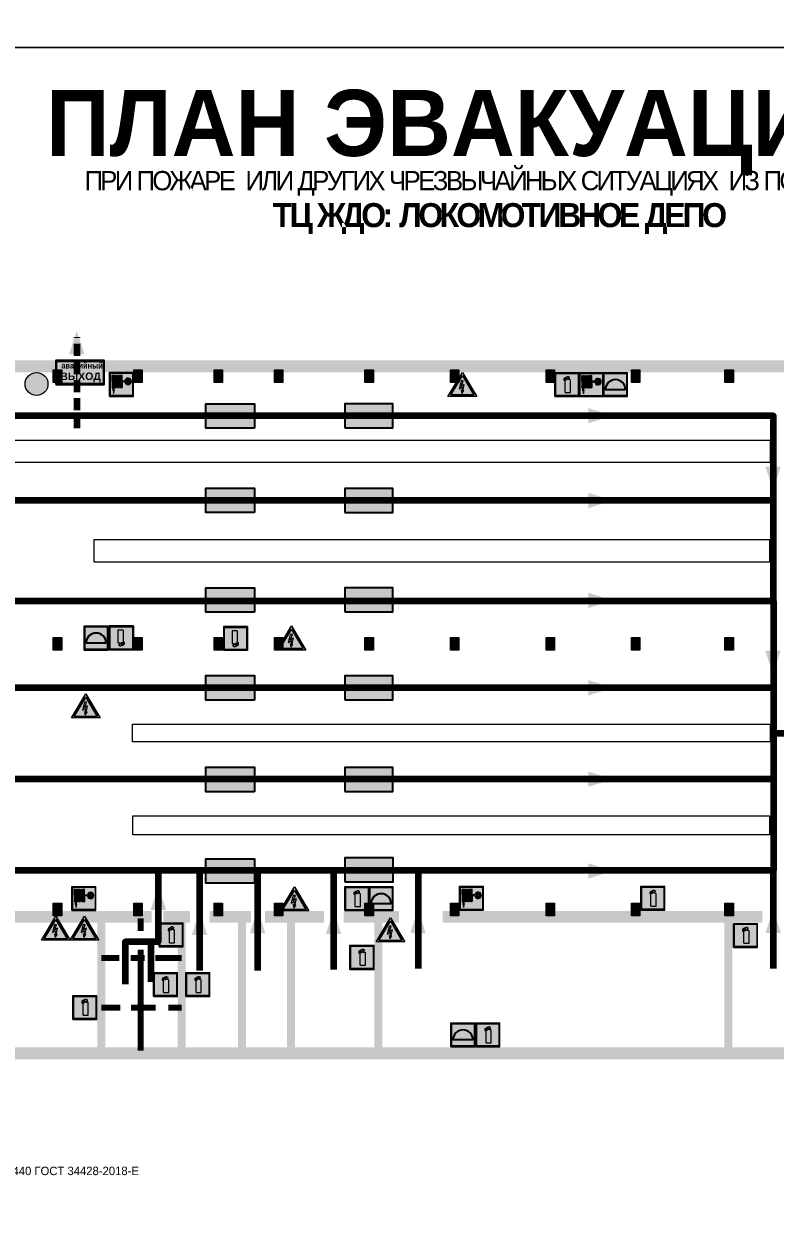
# Model space of a CAD drawing. Header units: millimetres. Extents: x 13114 to 67229, y 22859 to 38520.
# Drawn here: x 27761.3 to 28011, y 35956.9 to 36352.9 of the extents above; entities that cross this region are included whole.
import ezdxf

# ---------------------------------------------------------------- set-up
doc = ezdxf.new("R2010")
doc.units = ezdxf.units.MM
doc.linetypes.add('{ Wide Dash }', pattern=[12, 4, -2, 4, -2])
doc.layers.add('План_Штампы', color=7, linetype='Continuous')
doc.styles.add('обычный', font='arial.ttf')

# ---------------------------------------------------------------- blocks, each defined once
blk = doc.blocks.new('A$C7B8C2D5B')
at = {"lineweight": 0}
h = blk.add_hatch(color=5, dxfattribs=at)
h.dxf.hatch_style = 1
h.paths.add_polyline_path([(1.4, -3.02, 1), (-2.11, -3.02, 1)])
at = {"color": 5, "lineweight": 0}
blk.add_circle((-0.36, -3.02), 1.75, dxfattribs=at)
blk = doc.blocks.new('A$C3AD82952')
at = {"true_color": 0xf5f5ff}
h = blk.add_hatch(color=7, dxfattribs=at)
h.dxf.hatch_style = 1
h.paths.add_polyline_path([(8.21, 8.73, 0.414214), (7.89, 9.05), (7.22, 9.05), (7.22, 9.92), (7.59, 9.92, 1), (7.57, 10.36), (7.22, 10.36), (7.22, 10.6), (6.43, 10.6), (6.43, 10.36), (6.01, 10.36), (4.74, 9.59), (4.74, 8.69), (4.98, 8.73), (4.98, 9.26), (6.12, 9.91), (6.43, 9.91), (6.43, 9.05), (5.76, 9.05, 0.414214), (5.44, 8.73), (5.44, 2.2), (8.21, 2.2)], flags=0)
h.paths.add_polyline_path([(12.8, 12.8), (0, 12.8), (0, 0), (12.8, 0)])
h.paths.add_polyline_path([(0.51, 12.29), (12.29, 12.29), (12.29, 0.51), (0.51, 0.51)], flags=16)
h.paths.add_polyline_path([(4.74, 9.59), (6.01, 10.36), (6.43, 10.36), (6.43, 10.6), (7.22, 10.6), (7.22, 10.36), (7.59, 10.36, -0.94586), (7.59, 9.92), (7.22, 9.92), (7.22, 9.05), (7.89, 9.05, -0.414214), (8.21, 8.73), (8.21, 2.2), (5.44, 2.2), (5.44, 8.73, -0.414214), (5.76, 9.05), (6.43, 9.05), (6.43, 9.91), (6.12, 9.91), (4.98, 9.26), (4.98, 8.73), (4.74, 8.69)], flags=0)
h = blk.add_hatch(color=242)
h.dxf.hatch_style = 1
h.paths.add_polyline_path([(12.29, 12.29), (0.51, 12.29), (0.51, 0.51), (12.29, 0.51)])
h.paths.add_polyline_path([(4.74, 8.69), (4.74, 9.59), (6.01, 10.36), (6.43, 10.36), (6.43, 10.6), (7.22, 10.6), (7.22, 10.36), (7.59, 10.36, -0.94586), (7.59, 9.92), (7.22, 9.92), (7.22, 9.05), (7.89, 9.05, -0.414214), (8.21, 8.73), (8.21, 2.2), (5.44, 2.2), (5.44, 8.73, -0.414214), (5.76, 9.05), (6.43, 9.05), (6.43, 9.91), (6.12, 9.91), (4.98, 9.26), (4.98, 8.73)], flags=16)
h = blk.add_hatch(color=7, dxfattribs=at)
h.dxf.hatch_style = 1
h.paths.add_polyline_path([(8.21, 8.73, 0.414214), (7.89, 9.05), (7.22, 9.05), (7.22, 9.92), (7.59, 9.92, 1), (7.57, 10.36), (7.22, 10.36), (7.22, 10.6), (6.43, 10.6), (6.43, 10.36), (6.01, 10.36), (4.74, 9.59), (4.74, 8.69), (4.98, 8.73), (4.98, 9.26), (6.12, 9.91), (6.43, 9.91), (6.43, 9.05), (5.76, 9.05, 0.414214), (5.44, 8.73), (5.44, 2.2), (8.21, 2.2)])
at = {"color": 242, "lineweight": 5}
for p, q in [((0, 0), (0, 12.8)), ((0, 12.8), (12.8, 12.8)), ((12.8, 0), (12.8, 12.8)), ((6.01, 10.36), (4.74, 9.59)), ((4.74, 9.59), (4.74, 8.69)), ((4.74, 8.69), (4.98, 8.73)), ((4.98, 9.26), (6.12, 9.91)), ((4.98, 8.73), (4.98, 9.26)), ((5.44, 2.2), (5.44, 8.73)), ((5.76, 9.05), (6.43, 9.05)), ((6.01, 10.36), (6.43, 10.36)), ((6.12, 9.91), (6.43, 9.91)), ((7.22, 10.6), (6.43, 10.6)), ((6.43, 10.6), (6.43, 10.36)), ((6.43, 9.91), (6.43, 9.05)), ((7.22, 10.36), (7.22, 10.6)), ((7.59, 10.36), (7.22, 10.36)), ((7.22, 9.05), (7.22, 9.92)), ((7.59, 9.92), (7.22, 9.92)), ((7.89, 9.05), (7.22, 9.05)), ((8.21, 2.2), (8.21, 8.73)), ((0, 0), (12.8, 0)), ((5.44, 2.2), (8.21, 2.2))]:
    blk.add_line(p, q, dxfattribs=at)
blk.add_lwpolyline([(0.51, 12.29), (12.29, 12.29), (12.29, 0.51), (0.51, 0.51)], close=True, dxfattribs=at)
for centre, radius, start, end in [((5.76, 8.73), 0.32, 90, 180), ((7.58, 10.14), 0.223, 273.18746, 86.81254), ((7.89, 8.73), 0.32, 0, 90)]:
    blk.add_arc(centre, radius, start, end, dxfattribs=at)
blk = doc.blocks.new('A$C3E6D3DDE')
at = {"lineweight": 5}
h = blk.add_hatch(color=40, dxfattribs=at)
h.paths.add_polyline_path([(24.1, 1.45), (16.46, -11.35), (31.74, -11.35)])
h.paths.add_polyline_path([(24.09, -0.46), (30.03, -10.41), (18.14, -10.41)], flags=16)
h.paths.add_polyline_path([(24.54, -3.08), (23.41, -6.02), (25.13, -5.01), (24.33, -8.5), (24.82, -8.27), (23.79, -9.86), (23.4, -8.04), (23.8, -8.43), (24.04, -6.29), (22.39, -7.25), (23.44, -3.08)], flags=0)
h = blk.add_hatch(color=256, dxfattribs=at)
h.paths.add_polyline_path([(24.37, 0.03, 0.567511), (23.82, 0.03), (17.59, -10.4, 0.582454), (17.86, -10.88), (30.32, -10.88, 0.582149), (30.6, -10.4)])
h.paths.add_polyline_path([(24.09, -0.46), (18.14, -10.41), (30.03, -10.41)], flags=16)
h.paths.add_polyline_path([(24.54, -3.08), (23.41, -6.02), (25.13, -5.01), (24.33, -8.5), (24.82, -8.27), (23.79, -9.86), (23.4, -8.04), (23.8, -8.43), (24.04, -6.29), (22.39, -7.25), (23.44, -3.08)], flags=0)
h = blk.add_hatch(color=40, dxfattribs=at)
h.paths.add_polyline_path([(24.09, -0.46), (18.14, -10.41), (30.03, -10.41)])
h.paths.add_polyline_path([(24.82, -8.27), (23.79, -9.86), (23.4, -8.04), (23.8, -8.43), (24.04, -6.29), (22.39, -7.25), (23.44, -3.08), (24.54, -3.08), (23.41, -6.02), (25.13, -5.01), (24.33, -8.5)], flags=16)
at = {"color": 40, "lineweight": 5}
for p, q in [((16.46, -11.35), (24.1, 1.45)), ((24.1, 1.45), (31.74, -11.35))]:
    blk.add_line(p, q, dxfattribs=at)
at = {"lineweight": 5}
for p, q in [((17.59, -10.4), (23.82, 0.03)), ((24.37, 0.03), (30.6, -10.4)), ((18.14, -10.41), (24.09, -0.46)), ((23.44, -3.08), (22.39, -7.25)), ((22.39, -7.25), (24.04, -6.29)), ((23.41, -6.02), (24.54, -3.08)), ((25.13, -5.01), (23.41, -6.02)), ((24.54, -3.08), (23.44, -3.08)), ((24.04, -6.29), (23.8, -8.43)), ((24.09, -0.46), (30.03, -10.41)), ((24.33, -8.5), (25.13, -5.01)), ((17.86, -10.88), (30.32, -10.88)), ((18.14, -10.41), (30.03, -10.41)), ((23.8, -8.43), (23.4, -8.04)), ((23.4, -8.04), (23.79, -9.86)), ((23.79, -9.86), (24.82, -8.27)), ((24.82, -8.27), (24.33, -8.5))]:
    blk.add_line(p, q, dxfattribs=at)
at = {"color": 50, "lineweight": 5}
blk.add_line((31.74, -11.35), (16.46, -11.35), dxfattribs=at)
blk = doc.blocks.new('A$C37112FD5')
at = {"true_color": 0xf5f5ff}
h = blk.add_hatch(color=7, dxfattribs=at)
h.dxf.hatch_style = 1
h.paths.add_polyline_path([(12.8, -7.4), (0, -7.4), (0, -20.2), (12.8, -20.2)])
h.paths.add_polyline_path([(12.29, -7.91), (12.29, -19.69), (0.51, -19.69), (0.51, -7.91)], flags=16)
h.paths.add_polyline_path([(4.98, -9.04, -0.42597), (5.17, -9.22), (5.17, -12.25), (5.17, -15.29, -0.432244), (4.98, -15.47), (4.83, -15.47, -0.42597), (4.64, -15.29), (4.64, -12.25), (4.64, -9.22, -0.432244), (4.83, -9.04)], flags=0)
h.paths.add_polyline_path([(4.28, -9.22), (4.28, -12.25), (4.28, -15.29, -0.432244), (4.09, -15.47), (3.94, -15.47, -0.42597), (3.75, -15.29), (3.75, -12.25), (3.75, -9.22, -0.432244), (3.94, -9.04), (4.09, -9.04, -0.42597)], flags=0)
h.paths.add_polyline_path([(5.72, -9.04), (5.87, -9.04, -0.42597), (6.06, -9.22), (6.06, -12.25), (6.06, -15.29, -0.432244), (5.87, -15.47), (5.72, -15.47, -0.42597), (5.53, -15.29), (5.53, -12.25), (5.53, -9.22, -0.432244)], flags=0)
h.paths.add_polyline_path([(6.42, -8.9), (6.5, -8.9, -0.42597), (6.69, -9.08), (6.69, -12.03), (8.21, -12.03, -15.824349), (8.21, -12.47), (6.69, -12.47), (6.69, -15.42, -0.432244), (6.5, -15.6), (6.42, -15.6)], flags=0)
h.paths.add_polyline_path([(3.39, -9.22), (3.39, -12.25), (3.39, -15.29, -0.432244), (3.2, -15.47), (3.05, -15.47, -0.42597), (2.85, -15.29), (2.85, -12.25), (2.85, -9.22, -0.432244), (3.05, -9.04), (3.2, -9.04, -0.42597)], flags=0)
h.paths.add_polyline_path([(2.5, -9.22), (2.5, -16.71), (1.96, -16.71), (1.96, -9.22, -0.432244), (2.15, -9.04), (2.31, -9.04, -0.42597)], flags=0)
h.paths.add_polyline_path([(1.61, -8.9), (1.61, -15.6), (1.57, -15.6, -0.42597), (1.37, -15.42), (1.37, -12.03), (1.37, -9.09, -0.432244), (1.57, -8.9)], flags=0)
h.paths.add_polyline_path([(9.76, -10.81), (9.76, -12.03), (8.49, -12.03, -0.336371)], flags=0)
h.paths.add_polyline_path([(8.49, -12.47), (9.76, -12.47), (9.76, -13.7, -0.336371)], flags=0)
h.paths.add_polyline_path([(10.11, -10.81, -0.336371), (11.38, -12.03), (10.11, -12.03)], flags=0)
h.paths.add_polyline_path([(10.11, -12.47), (11.38, -12.47, -0.336371), (10.11, -13.7)], flags=0)
h.paths.add_polyline_path([(2.5, -16.84), (2.5, -17.05), (1.97, -17.05), (1.97, -16.84)], flags=0)
h.paths.add_polyline_path([(2.5, -17.24, -0.033778), (2.24, -18.6, -0.033778), (1.97, -17.24)], flags=0)
h = blk.add_hatch(color=242)
h.dxf.hatch_style = 1
h.paths.add_polyline_path([(12.29, -7.91), (0.51, -7.91), (0.51, -19.69), (12.29, -19.69)])
h.paths.add_polyline_path([(6.42, -15.6), (6.42, -8.9), (6.5, -8.9, -0.42597), (6.69, -9.08), (6.69, -12.03), (8.21, -12.03, -15.824349), (8.21, -12.47), (6.69, -12.47), (6.69, -15.42, -0.432244), (6.5, -15.6)], flags=16)
h.paths.add_polyline_path([(5.87, -15.47), (5.72, -15.47, -0.42597), (5.53, -15.29), (5.53, -12.25), (5.53, -9.22, -0.432244), (5.72, -9.04), (5.87, -9.04, -0.42597), (6.06, -9.22), (6.06, -12.25), (6.06, -15.29, -0.432244)], flags=16)
h.paths.add_polyline_path([(4.98, -15.47), (4.83, -15.47, -0.42597), (4.64, -15.29), (4.64, -12.25), (4.64, -9.22, -0.432244), (4.83, -9.04), (4.98, -9.04, -0.42597), (5.17, -9.22), (5.17, -12.25), (5.17, -15.29, -0.432244)], flags=16)
h.paths.add_polyline_path([(4.09, -15.47), (3.94, -15.47, -0.42597), (3.75, -15.29), (3.75, -12.25), (3.75, -9.22, -0.432244), (3.94, -9.04), (4.09, -9.04, -0.42597), (4.28, -9.22), (4.28, -12.25), (4.28, -15.29, -0.432244)], flags=16)
h.paths.add_polyline_path([(3.2, -15.47), (3.05, -15.47, -0.42597), (2.85, -15.29), (2.85, -12.25), (2.85, -9.22, -0.432244), (3.05, -9.04), (3.2, -9.04, -0.42597), (3.39, -9.22), (3.39, -12.25), (3.39, -15.29, -0.432244)], flags=16)
h.paths.add_polyline_path([(2.5, -17.05), (1.97, -17.05), (1.97, -16.84), (2.5, -16.84)], flags=16)
h.paths.add_polyline_path([(2.5, -17.24, -0.033778), (2.24, -18.6, -0.033778), (1.97, -17.24)], flags=16)
h.paths.add_polyline_path([(2.5, -16.71), (1.96, -16.71), (1.96, -9.22, -0.432244), (2.15, -9.04), (2.31, -9.04, -0.42597), (2.5, -9.22)], flags=16)
h.paths.add_polyline_path([(1.61, -15.6), (1.57, -15.6, -0.42597), (1.37, -15.42), (1.37, -12.03), (1.37, -9.09, -0.432244), (1.57, -8.9), (1.61, -8.9)], flags=16)
h.paths.add_polyline_path([(8.49, -12.47), (9.76, -12.47), (9.76, -13.7, -0.336371)], flags=0)
h.paths.add_polyline_path([(10.11, -13.7), (10.11, -12.47), (11.38, -12.47, -0.336371)], flags=0)
h.paths.add_polyline_path([(8.49, -12.03, -0.336371), (9.76, -10.81), (9.76, -12.03)], flags=0)
h.paths.add_polyline_path([(10.11, -12.03), (10.11, -10.81, -0.336371), (11.38, -12.03)], flags=0)
h = blk.add_hatch(color=7, dxfattribs=at)
h.dxf.hatch_style = 1
h.paths.add_polyline_path([(1.61, -8.9), (1.57, -8.9, 0.432244), (1.37, -9.09), (1.37, -12.03), (1.37, -15.42, 0.42597), (1.57, -15.6), (1.61, -15.6)])
h.paths.add_polyline_path([(2.5, -9.22, 0.42597), (2.31, -9.04), (2.15, -9.04, 0.432244), (1.96, -9.22), (1.96, -16.71), (2.5, -16.71)])
h.paths.add_polyline_path([(2.5, -16.84), (1.97, -16.84), (1.97, -17.05), (2.5, -17.05)])
h.paths.add_polyline_path([(2.5, -17.24), (1.97, -17.24, 0.033778), (2.24, -18.6, 0.033778)])
h.paths.add_polyline_path([(3.39, -12.25), (3.39, -9.22, 0.42597), (3.2, -9.04), (3.05, -9.04, 0.432244), (2.85, -9.22), (2.85, -12.25), (2.85, -15.29, 0.42597), (3.05, -15.47), (3.2, -15.47, 0.432244), (3.39, -15.29)])
h.paths.add_polyline_path([(4.28, -12.25), (4.28, -9.22, 0.42597), (4.09, -9.04), (3.94, -9.04, 0.432244), (3.75, -9.22), (3.75, -12.25), (3.75, -15.29, 0.42597), (3.94, -15.47), (4.09, -15.47, 0.432244), (4.28, -15.29)])
h.paths.add_polyline_path([(5.17, -12.25), (5.17, -9.22, 0.42597), (4.98, -9.04), (4.83, -9.04, 0.432244), (4.64, -9.22), (4.64, -12.25), (4.64, -15.29, 0.42597), (4.83, -15.47), (4.98, -15.47, 0.432244), (5.17, -15.29)])
h.paths.add_polyline_path([(6.06, -12.25), (6.06, -9.22, 0.42597), (5.87, -9.04), (5.72, -9.04, 0.432244), (5.53, -9.22), (5.53, -12.25), (5.53, -15.29, 0.42597), (5.72, -15.47), (5.87, -15.47, 0.432244), (6.06, -15.29)])
h.paths.add_polyline_path([(6.69, -12.47), (8.21, -12.47, 15.824349), (8.21, -12.03), (6.69, -12.03), (6.69, -9.08, 0.42597), (6.5, -8.9), (6.42, -8.9), (6.42, -15.6), (6.5, -15.6, 0.432244), (6.69, -15.42)])
h.paths.add_polyline_path([(8.49, -12.47), (9.76, -12.47), (9.76, -13.7, -0.336371)], flags=16)
h.paths.add_polyline_path([(8.49, -12.03, -0.336371), (9.76, -10.81), (9.76, -12.03)], flags=16)
h.paths.add_polyline_path([(10.11, -12.47), (11.38, -12.47, -0.336371), (10.11, -13.7)], flags=16)
h.paths.add_polyline_path([(10.11, -12.03), (10.11, -10.81, -0.336371), (11.38, -12.03)], flags=16)
h = blk.add_hatch(color=242)
h.dxf.hatch_style = 1
h.paths.add_polyline_path([(9.76, -10.81, 0.336371), (8.49, -12.03), (9.76, -12.03)])
h.paths.add_polyline_path([(10.11, -10.81), (10.11, -12.03), (11.38, -12.03, 0.336371)])
h.paths.add_polyline_path([(11.38, -12.47), (10.11, -12.47), (10.11, -13.7, 0.336371)])
h.paths.add_polyline_path([(9.76, -12.47), (8.49, -12.47, 0.336371), (9.76, -13.7)])
at = {"color": 242, "lineweight": 5}
for p, q in [((0, -20.2), (0, -7.4)), ((0, -7.4), (12.8, -7.4)), ((1.37, -12.03), (1.37, -9.08)), ((1.37, -12.03), (1.37, -15.42)), ((1.57, -8.9), (1.61, -8.9)), ((1.61, -8.9), (1.61, -15.6)), ((1.96, -16.71), (1.96, -9.22)), ((2.15, -9.04), (2.31, -9.04)), ((2.5, -16.71), (2.5, -9.22)), ((2.85, -12.25), (2.85, -9.22)), ((2.85, -12.25), (2.85, -15.29)), ((3.05, -9.04), (3.2, -9.04)), ((3.39, -12.25), (3.39, -9.22)), ((3.39, -12.25), (3.39, -15.29)), ((3.75, -12.25), (3.75, -9.22)), ((3.75, -12.25), (3.75, -15.29)), ((3.94, -9.04), (4.09, -9.04)), ((4.28, -12.25), (4.28, -9.22)), ((4.28, -12.25), (4.28, -15.29)), ((4.64, -12.25), (4.64, -9.22)), ((4.64, -12.25), (4.64, -15.29)), ((4.83, -9.04), (4.98, -9.04)), ((5.17, -12.25), (5.17, -9.22)), ((5.17, -12.25), (5.17, -15.29)), ((5.53, -12.25), (5.53, -9.22)), ((5.53, -12.25), (5.53, -15.29)), ((5.72, -9.04), (5.87, -9.04)), ((6.06, -12.25), (6.06, -9.22)), ((6.06, -12.25), (6.06, -15.29)), ((6.42, -8.9), (6.42, -15.6)), ((6.5, -8.9), (6.42, -8.9)), ((6.69, -12.03), (6.69, -9.08)), ((8.21, -12.03), (6.69, -12.03)), ((8.21, -12.47), (6.69, -12.47)), ((6.69, -12.47), (6.69, -15.42)), ((9.76, -12.03), (8.49, -12.03)), ((9.76, -12.47), (8.49, -12.47)), ((9.76, -10.81), (9.76, -12.03)), ((9.76, -12.47), (9.76, -13.7)), ((10.11, -10.81), (10.11, -12.03)), ((11.38, -12.03), (10.11, -12.03)), ((11.38, -12.47), (10.11, -12.47)), ((10.11, -12.47), (10.11, -13.7)), ((12.8, -20.2), (12.8, -7.4)), ((1.57, -15.6), (1.61, -15.6)), ((1.96, -16.71), (2.5, -16.71)), ((1.97, -16.84), (2.5, -16.84)), ((1.97, -17.05), (1.97, -16.84)), ((2.5, -17.05), (1.97, -17.05)), ((1.97, -17.24), (2.5, -17.24)), ((2.5, -16.84), (2.5, -17.05)), ((3.05, -15.47), (3.2, -15.47)), ((3.94, -15.47), (4.09, -15.47)), ((4.83, -15.47), (4.98, -15.47)), ((5.72, -15.47), (5.87, -15.47)), ((6.42, -15.6), (6.5, -15.6)), ((0, -20.2), (12.8, -20.2))]:
    blk.add_line(p, q, dxfattribs=at)
blk.add_lwpolyline([(0.51, -7.91), (12.29, -7.91), (12.29, -19.69), (0.51, -19.69)], close=True, dxfattribs=at)
for centre, radius, start, end in [((1.56, -9.09), 0.182, 87.10267, 180.60715), ((2.15, -9.22), 0.182, 87.10267, 180.60715), ((2.32, -9.22), 0.182, 359.39285, 92.89733), ((3.04, -9.22), 0.182, 87.10267, 180.60715), ((3.21, -9.22), 0.182, 359.39285, 92.89733), ((3.93, -9.22), 0.182, 87.10267, 180.60715), ((4.1, -9.22), 0.182, 359.39285, 92.89733), ((4.82, -9.22), 0.182, 87.10267, 180.60715), ((4.99, -9.22), 0.182, 359.39285, 92.89733), ((5.71, -9.22), 0.182, 87.10267, 180.60715), ((5.88, -9.22), 0.182, 359.39285, 92.89733), ((6.51, -9.09), 0.182, 359.39285, 92.89733), ((9.93, -12.25), 1.74, 187.23185, 172.76815), ((9.93, -12.25), 1.46, 96.99266, 171.35851), ((9.93, -12.25), 1.46, 188.64149, 263.00734), ((9.93, -12.25), 1.46, 8.64149, 83.00734), ((9.93, -12.25), 1.46, 276.99266, 351.35851), ((1.56, -15.42), 0.182, 179.39285, 272.89733), ((12.17, -15.98), 10.27, 187.04098, 194.7793), ((-7.7, -15.98), 10.27, 345.2207, 352.95902), ((3.04, -15.29), 0.182, 179.39285, 272.89733), ((3.21, -15.29), 0.182, 267.10267, 0.60715), ((3.93, -15.29), 0.182, 179.39285, 272.89733), ((4.1, -15.29), 0.182, 267.10267, 0.60715), ((4.82, -15.29), 0.182, 179.39285, 272.89733), ((4.99, -15.29), 0.182, 267.10267, 0.60715), ((5.71, -15.29), 0.182, 179.39285, 272.89733), ((5.88, -15.29), 0.182, 267.10267, 0.60715), ((6.51, -15.42), 0.182, 267.10267, 0.60715)]:
    blk.add_arc(centre, radius, start, end, dxfattribs=at)
blk = doc.blocks.new('A$C1E1F2D43')
at = {"true_color": 0xffffff}
blk.add_hatch(color=7, dxfattribs=at).paths.add_polyline_path([(8, 0), (0, 0), (0, -8), (8, -8)])
h = blk.add_hatch(color=242)
h.paths.add_polyline_path([(0.32, -0.32), (0.32, -7.68), (7.68, -7.68), (7.68, -0.32)])
h.paths.add_polyline_path([(7.35, -5.71), (0.65, -5.71, -1)], flags=16)
at = {"color": 242, "lineweight": 5}
for p, q in [((0, 0), (8, 0)), ((0, -8), (0, 0)), ((0, 0), (8, 0)), ((8, -8), (8, 0)), ((0, -8), (8, -8))]:
    blk.add_line(p, q, dxfattribs=at)
at = {"color": 242}
blk.add_line((7.35, -5.71), (0.65, -5.71), dxfattribs=at)
at = {"color": 242, "lineweight": 5}
blk.add_lwpolyline([(0.32, -0.32), (7.68, -0.32), (7.68, -7.68), (0.32, -7.68)], close=True, dxfattribs=at)
at = {"color": 242}
blk.add_arc((4, -5.71), 3.35, 0, 180, dxfattribs=at)
blk = doc.blocks.new('A$C41C009D9')
at = {"true_color": 0xffffff}
blk.add_hatch(color=7, dxfattribs=at).paths.add_polyline_path([(0, 8), (-16, 8), (-16, 0), (0, 0)])
h = blk.add_hatch(color=126)
h.dxf.hatch_style = 1
h.paths.add_polyline_path([(-15.8, 7.8), (-15.8, 0.2), (-0.2, 0.2), (-0.2, 7.8)])
at = {"color": 126}
for points in [[(-16, 0), (0, 0), (0, 8), (-16, 8)], [(-16, 0), (0, 0), (0, 8), (-16, 8)], [(-15.8, 7.8), (-0.2, 7.8), (-0.2, 0.2), (-15.8, 0.2)]]:
    blk.add_lwpolyline(points, close=True, dxfattribs=at)
at = {"color": 7, "true_color": 0xffffff, "insert": (-15.8, 7.3), "char_height": 2.5, "width": 15.5999, "attachment_point": 1, "style": 'обычный'}
blk.add_mtext('\\pi1.6133;{\\fArial|b1|i0|c204|p34;\\H0.8x;\\W0.8;аварийный\\H1.25x;\\W1;\\P\\pi1.2327;ВЫХОД}', dxfattribs=at)
blk = doc.blocks.new('A$C32E8229D')
at = {"true_color": 0xffffff}
blk.add_hatch(color=7, dxfattribs=at).paths.add_polyline_path([(0, 0), (0, -8), (16, -8), (16, 0)])
h = blk.add_hatch(color=126)
h.paths.add_polyline_path([(0.2, -0.2), (15.8, -0.2), (15.8, -7.8), (0.2, -7.8)])
h.paths.add_polyline_path([(13.49, -2.05), (12.08, -2.05), (11.37, -2.63, 0.162397), (11.29, -2.84), (11.29, -3.63), (10.35, -3.63), (10.35, -4.05), (11.68, -4.05), (11.68, -3.48), (12.26, -4.28), (11.29, -5.1), (11.29, -6.78), (11.85, -6.78), (11.85, -5.44), (12.8, -4.64), (12.8, -5.94), (14.46, -5.94), (14.46, -5.39), (13.45, -5.39), (13.45, -3.97), (12.46, -2.59), (13.15, -2.59), (13.69, -3.34), (14.18, -3)], flags=16)
h.paths.add_polyline_path([(10.74, -1.82, 1), (11.8, -1.82, 1)], flags=16)
h.paths.add_polyline_path([(9.39, -3.59), (5.99, -3.59), (6.56, -3.03), (5.91, -3.03), (5.1, -3.83), (5.91, -4.64), (6.56, -4.64), (5.99, -4.09), (9.39, -4.09)], flags=16)
h.paths.add_polyline_path([(4.29, -1.08), (1.72, -1.08), (1.72, -6.6), (4.29, -6.6)], flags=16)
at = {"color": 126}
blk.add_lwpolyline([(16, -8), (0, -8), (0, 0), (16, 0)], close=True, dxfattribs=at)

msp = doc.modelspace()

# ---------------------------------------------------------------- hatches: boundary and pattern name
at = {"lineweight": 0}
h = msp.add_hatch(color=256, dxfattribs=at)
h.dxf.hatch_style = 1
h.paths.add_polyline_path([(27773.89, 36233.67), (27773.89, 36237.84), (27771.06, 36237.84), (27771.06, 36233.67)])
h = msp.add_hatch(color=256, dxfattribs=at)
h.dxf.hatch_style = 1
h.paths.add_polyline_path([(27800.63, 36233.67), (27800.63, 36237.84), (27797.8, 36237.84), (27797.8, 36233.67)])
h = msp.add_hatch(color=256, dxfattribs=at)
h.dxf.hatch_style = 1
h.paths.add_polyline_path([(27827.36, 36233.67), (27827.36, 36237.84), (27824.53, 36237.84), (27824.53, 36233.67)])
h = msp.add_hatch(color=256, dxfattribs=at)
h.dxf.hatch_style = 1
h.paths.add_polyline_path([(27847.4, 36233.67), (27847.4, 36237.84), (27844.57, 36237.84), (27844.57, 36233.67)])
h = msp.add_hatch(color=256, dxfattribs=at)
h.dxf.hatch_style = 1
h.paths.add_polyline_path([(27877.5, 36233.67), (27877.5, 36237.84), (27874.67, 36237.84), (27874.67, 36233.67)])
h = msp.add_hatch(color=256, dxfattribs=at)
h.dxf.hatch_style = 1
h.paths.add_polyline_path([(27905.9, 36233.67), (27905.9, 36237.84), (27903.07, 36237.84), (27903.07, 36233.67)])
h = msp.add_hatch(color=256, dxfattribs=at)
h.dxf.hatch_style = 1
h.paths.add_polyline_path([(27937.69, 36233.67), (27937.69, 36237.84), (27934.86, 36237.84), (27934.86, 36233.67)])
h = msp.add_hatch(color=256, dxfattribs=at)
h.dxf.hatch_style = 1
h.paths.add_polyline_path([(27966.04, 36233.67), (27966.04, 36237.84), (27963.21, 36237.84), (27963.21, 36233.67)])
h = msp.add_hatch(color=256, dxfattribs=at)
h.dxf.hatch_style = 1
h.paths.add_polyline_path([(27997.1, 36233.67), (27997.1, 36237.84), (27994.27, 36237.84), (27994.27, 36233.67)])
h = msp.add_hatch(color=256, dxfattribs=at)
h.dxf.hatch_style = 1
h.paths.add_polyline_path([(27773.89, 36144.74), (27773.89, 36148.91), (27771.06, 36148.91), (27771.06, 36144.74)])
h = msp.add_hatch(color=256, dxfattribs=at)
h.dxf.hatch_style = 1
h.paths.add_polyline_path([(27800.63, 36144.74), (27800.63, 36148.91), (27797.8, 36148.91), (27797.8, 36144.74)])
h = msp.add_hatch(color=256, dxfattribs=at)
h.dxf.hatch_style = 1
h.paths.add_polyline_path([(27827.36, 36144.74), (27827.36, 36148.91), (27824.53, 36148.91), (27824.53, 36144.74)])
h = msp.add_hatch(color=256, dxfattribs=at)
h.dxf.hatch_style = 1
h.paths.add_polyline_path([(27847.4, 36144.74), (27847.4, 36148.91), (27844.57, 36148.91), (27844.57, 36144.74)])
h = msp.add_hatch(color=256, dxfattribs=at)
h.dxf.hatch_style = 1
h.paths.add_polyline_path([(27877.5, 36144.74), (27877.5, 36148.91), (27874.67, 36148.91), (27874.67, 36144.74)])
h = msp.add_hatch(color=256, dxfattribs=at)
h.dxf.hatch_style = 1
h.paths.add_polyline_path([(27905.9, 36144.74), (27905.9, 36148.91), (27903.07, 36148.91), (27903.07, 36144.74)])
h = msp.add_hatch(color=256, dxfattribs=at)
h.dxf.hatch_style = 1
h.paths.add_polyline_path([(27937.69, 36144.74), (27937.69, 36148.91), (27934.86, 36148.91), (27934.86, 36144.74)])
h = msp.add_hatch(color=256, dxfattribs=at)
h.dxf.hatch_style = 1
h.paths.add_polyline_path([(27966.04, 36144.74), (27966.04, 36148.91), (27963.21, 36148.91), (27963.21, 36144.74)])
h = msp.add_hatch(color=256, dxfattribs=at)
h.dxf.hatch_style = 1
h.paths.add_polyline_path([(27997.1, 36144.74), (27997.1, 36148.91), (27994.27, 36148.91), (27994.27, 36144.74)])
h = msp.add_hatch(color=256, dxfattribs=at)
h.dxf.hatch_style = 1
h.paths.add_polyline_path([(27773.89, 36056.41), (27773.89, 36060.58), (27771.06, 36060.58), (27771.06, 36056.41)])
h = msp.add_hatch(color=256, dxfattribs=at)
h.dxf.hatch_style = 1
h.paths.add_polyline_path([(27800.63, 36056.41), (27800.63, 36060.58), (27797.8, 36060.58), (27797.8, 36056.41)])
h = msp.add_hatch(color=256, dxfattribs=at)
h.dxf.hatch_style = 1
h.paths.add_polyline_path([(27827.36, 36056.41), (27827.36, 36060.58), (27824.53, 36060.58), (27824.53, 36056.41)])
h = msp.add_hatch(color=256, dxfattribs=at)
h.dxf.hatch_style = 1
h.paths.add_polyline_path([(27847.4, 36056.41), (27847.4, 36060.58), (27844.57, 36060.58), (27844.57, 36056.41)])
h = msp.add_hatch(color=256, dxfattribs=at)
h.dxf.hatch_style = 1
h.paths.add_polyline_path([(27877.5, 36056.41), (27877.5, 36060.58), (27874.67, 36060.58), (27874.67, 36056.41)])
h = msp.add_hatch(color=256, dxfattribs=at)
h.dxf.hatch_style = 1
h.paths.add_polyline_path([(27905.9, 36056.41), (27905.9, 36060.58), (27903.07, 36060.58), (27903.07, 36056.41)])
h = msp.add_hatch(color=256, dxfattribs=at)
h.dxf.hatch_style = 1
h.paths.add_polyline_path([(27937.69, 36056.41), (27937.69, 36060.58), (27934.86, 36060.58), (27934.86, 36056.41)])
h = msp.add_hatch(color=256, dxfattribs=at)
h.dxf.hatch_style = 1
h.paths.add_polyline_path([(27966.04, 36056.41), (27966.04, 36060.58), (27963.21, 36060.58), (27963.21, 36056.41)])
h = msp.add_hatch(color=256, dxfattribs=at)
h.dxf.hatch_style = 1
h.paths.add_polyline_path([(27997.1, 36056.41), (27997.1, 36060.58), (27994.27, 36060.58), (27994.27, 36056.41)])

# ---------------------------------------------------------------- linework, layer by layer
at = {"color": 5, "lineweight": 0}
for points in [[(27609.6, 36345.08), (28209.6, 36345.08), (28209.6, 36740.08), (27609.6, 36740.08)], [(27609.6, 35950.08), (28209.6, 35950.08), (28209.6, 36345.08), (27609.6, 36345.08)]]:
    msp.add_lwpolyline(points, close=True, dxfattribs=at)
at = {"color": 126, "linetype": '{ Wide Dash }', "lineweight": 100, "true_color": 0x008754}
msp.add_lwpolyline([(27779, 36218.49), (27779, 36248.75)], dxfattribs=at)
at = {"lineweight": 100}
for points, const_width in [([(27636.35, 36239.06), (27776.39, 36239.06)], 3.96), ([(27783.43, 36239.06), (28026.61, 36239.06)], 3.96), ([(28026.61, 36077.41), (28026.61, 36010.71), (27754.11, 36010.71)], 3.96), ([(27734.6, 36056.06), (27803.73, 36056.06)], 3.96), ([(27787.01, 36010.98), (27787.01, 36055.75)], 2.64), ([(27800.07, 36051.39), (27800.07, 36055.6)], 2), ([(27807.69, 36056.06), (27816.52, 36056.06)], 3.96), ([(27813.74, 36010.83), (27813.74, 36054.39)], 2.64), ([(27823.08, 36056.06), (27836.73, 36056.06)], 3.96), ([(27833.79, 36011.89), (27833.79, 36056.51)], 2.64), ([(27841.42, 36056.06), (27861.02, 36056.06)], 3.96), ([(27850.04, 36056.06), (27850.04, 36012.04)], 2.64), ([(27867.59, 36056.06), (27885.97, 36056.06)], 3.96), ([(27879.14, 36056.06), (27879.14, 36011.08)], 2.64), ([(27900.53, 36056.06), (28006.76, 36056.06)], 3.96), ([(27995.47, 36056.06), (27995.47, 36010.31)], 2.64), ([(27800.07, 36011.58), (27800.07, 36045.17)], 2), ([(27787.01, 36042.32), (27793.05, 36042.32)], 2), ([(27796.8, 36042.32), (27801.42, 36042.32)], 2), ([(27805, 36042.32), (27813.74, 36042.32)], 2), ([(27787.01, 36025.9), (27793.3, 36025.9)], 2), ([(27805.08, 36025.9), (27796.94, 36025.9)], 2), ([(27813.74, 36025.9), (27809.29, 36025.9)], 2)]:
    msp.add_lwpolyline(points, dxfattribs=dict(at, const_width=const_width))
at = {"lineweight": 0}
for points in [[(27773.89, 36233.67), (27771.06, 36233.67), (27771.06, 36237.84), (27773.89, 36237.84)], [(27800.63, 36233.67), (27797.8, 36233.67), (27797.8, 36237.84), (27800.63, 36237.84)], [(27827.36, 36233.67), (27824.53, 36233.67), (27824.53, 36237.84), (27827.36, 36237.84)], [(27847.4, 36233.67), (27844.57, 36233.67), (27844.57, 36237.84), (27847.4, 36237.84)], [(27877.5, 36233.67), (27874.67, 36233.67), (27874.67, 36237.84), (27877.5, 36237.84)], [(27905.9, 36233.67), (27903.07, 36233.67), (27903.07, 36237.84), (27905.9, 36237.84)], [(27937.69, 36233.67), (27934.86, 36233.67), (27934.86, 36237.84), (27937.69, 36237.84)], [(27966.04, 36233.67), (27963.21, 36233.67), (27963.21, 36237.84), (27966.04, 36237.84)], [(27997.1, 36233.67), (27994.27, 36233.67), (27994.27, 36237.84), (27997.1, 36237.84)], [(28009.3, 36207.05), (27743.99, 36207.05), (27743.99, 36214.52), (28009.3, 36214.52)], [(28009.17, 36173.97), (27784.68, 36173.97), (27784.68, 36181.44), (28009.17, 36181.44)], [(27773.89, 36144.74), (27771.06, 36144.74), (27771.06, 36148.91), (27773.89, 36148.91)], [(27800.63, 36144.74), (27797.8, 36144.74), (27797.8, 36148.91), (27800.63, 36148.91)], [(27827.36, 36144.74), (27824.53, 36144.74), (27824.53, 36148.91), (27827.36, 36148.91)], [(27847.4, 36144.74), (27844.57, 36144.74), (27844.57, 36148.91), (27847.4, 36148.91)], [(27877.5, 36144.74), (27874.67, 36144.74), (27874.67, 36148.91), (27877.5, 36148.91)], [(27905.9, 36144.74), (27903.07, 36144.74), (27903.07, 36148.91), (27905.9, 36148.91)], [(27937.69, 36144.74), (27934.86, 36144.74), (27934.86, 36148.91), (27937.69, 36148.91)], [(27966.04, 36144.74), (27963.21, 36144.74), (27963.21, 36148.91), (27966.04, 36148.91)], [(27997.1, 36144.74), (27994.27, 36144.74), (27994.27, 36148.91), (27997.1, 36148.91)], [(28009.36, 36114.2), (27797.4, 36114.2), (27797.4, 36120.15), (28009.36, 36120.15)], [(28009.08, 36083.28), (27797.49, 36083.28), (27797.49, 36089.57), (28009.08, 36089.57)], [(27773.89, 36056.41), (27771.06, 36056.41), (27771.06, 36060.58), (27773.89, 36060.58)], [(27800.63, 36056.41), (27797.8, 36056.41), (27797.8, 36060.58), (27800.63, 36060.58)], [(27827.36, 36056.41), (27824.53, 36056.41), (27824.53, 36060.58), (27827.36, 36060.58)], [(27847.4, 36056.41), (27844.57, 36056.41), (27844.57, 36060.58), (27847.4, 36060.58)], [(27877.5, 36056.41), (27874.67, 36056.41), (27874.67, 36060.58), (27877.5, 36060.58)], [(27905.9, 36056.41), (27903.07, 36056.41), (27903.07, 36060.58), (27905.9, 36060.58)], [(27937.69, 36056.41), (27934.86, 36056.41), (27934.86, 36060.58), (27937.69, 36060.58)], [(27966.04, 36056.41), (27963.21, 36056.41), (27963.21, 36060.58), (27966.04, 36060.58)], [(27997.1, 36056.41), (27994.27, 36056.41), (27994.27, 36060.58), (27997.1, 36060.58)]]:
    msp.add_lwpolyline(points, close=True, dxfattribs=at)
at = {"color": 126, "lineweight": 100, "true_color": 0x008754}
for points in [[(28010.41, 36161.15), (28010.41, 36222.59), (27727.89, 36222.59), (27727.89, 36161.15)], [(28010.41, 36194.46), (27727.89, 36194.46)], [(27731.43, 36071.46), (27694.82, 36071.46), (27694.82, 36161.15), (28010.41, 36161.15), (28010.41, 36071.46)], [(28010.41, 36132.21), (27713.07, 36132.21)], [(28010.41, 36117.14), (28022.03, 36117.14)], [(28010.41, 36101.78), (27694.82, 36101.78)], [(27805.96, 36071.46), (27731.43, 36071.46), (27731.43, 36044.12)], [(27819.68, 36071.46), (27805.96, 36071.46), (27805.96, 36047.77), (27795, 36047.77), (27795, 36033.67)], [(27838.91, 36071.46), (27819.68, 36071.46), (27819.68, 36038.23)], [(27864.25, 36071.46), (27838.91, 36071.46), (27838.91, 36038.23)], [(27892.31, 36071.46), (27864.25, 36071.46), (27864.25, 36038.59)], [(28010.41, 36038.87), (28010.41, 36071.46), (27892.31, 36071.46), (27892.31, 36038.87)], [(27803.5, 36047.77), (27803.5, 36034.46)]]:
    msp.add_lwpolyline(points, dxfattribs=at)
at = {"layer": 'План_Штампы', "color": 126, "true_color": 0x008754}
for points in [[(27781.46, 36243.01), (27776.32, 36243.02), (27778.87, 36250.9)], [(27948.88, 36220.07), (27948.89, 36225.21), (27956.77, 36222.66)], [(28007.74, 36205.74), (28012.87, 36205.73), (28010.33, 36197.85)], [(27948.89, 36191.88), (27948.9, 36197.01), (27956.78, 36194.47)], [(27948.89, 36158.65), (27948.9, 36163.79), (27956.78, 36161.24)], [(28007.69, 36144.55), (28012.82, 36144.54), (28010.27, 36136.66)], [(27948.92, 36129.61), (27948.93, 36134.75), (27956.81, 36132.2)], [(27948.92, 36099.22), (27948.93, 36104.36), (27956.81, 36101.81)], [(27948.92, 36068.71), (27948.93, 36073.84), (27956.81, 36071.3)], [(27808.58, 36058.33), (27803.44, 36058.34), (27805.99, 36066.22)], [(27822.26, 36049.98), (27817.12, 36050), (27819.67, 36057.88)], [(27841.56, 36050.59), (27836.42, 36050.6), (27838.97, 36058.48)], [(27866.82, 36050.35), (27861.69, 36050.36), (27864.24, 36058.24)], [(27894.85, 36050.61), (27889.71, 36050.62), (27892.26, 36058.5)], [(28012.92, 36050.64), (28007.79, 36050.65), (28010.33, 36058.53)]]:
    msp.add_solid(points, dxfattribs=at)

# ---------------------------------------------------------------- block references
msp.add_blockref('A$C41C009D9', (27787.95, 36233.02))
at = {"rotation": 180}
for name, p, xscale, yscale, zscale in [('A$C7B8C2D5B', (27764.71, 36226.6), 2.177419353276491, 2.177419353276491, 2.177419353276491), ('A$C3AD82952', (27797.68, 36152.75), 0.625, 0.625, 0.625), ('A$C3AD82952', (27835.6, 36152.55), 0.625, 0.625, 0.625)]:
    msp.add_blockref(name, p, dxfattribs=dict(at, xscale=xscale, yscale=yscale, zscale=zscale))
for name, p, xscale, yscale, zscale in [('A$C37112FD5', (27789.73, 36241.69), 0.6249984004534781, 0.6249984004534781, 0.6249984004534781), ('A$C3E6D3DDE', (27891.97, 36236.14), 0.625, 0.625, 0.625), ('A$C3AD82952', (27937.8, 36228.98), 0.625, 0.625, 0.625), ('A$C37112FD5', (27945.9, 36241.6), 0.6249984004534781, 0.6249984004534781, 0.6249984004534781), ('A$C3E6D3DDE', (27835.19, 36151.83), 0.625, 0.625, 0.625), ('A$C3E6D3DDE', (27766.78, 36129.28), 0.625, 0.625, 0.625), ('A$C37112FD5', (27777.26, 36070.8), 0.6249984004534781, 0.6249984004534781, 0.6249984004534781), ('A$C3E6D3DDE', (27836.18, 36065.12), 0.625, 0.625, 0.625), ('A$C3AD82952', (27868.02, 36058.1), 0.625, 0.625, 0.625), ('A$C37112FD5', (27906.07, 36070.84), 0.6249984004534781, 0.6249984004534781, 0.6249984004534781), ('A$C3AD82952', (27966.33, 36058.23), 0.625, 0.625, 0.625), ('A$C3E6D3DDE', (27756.81, 36055.36), 0.625, 0.625, 0.625), ('A$C3E6D3DDE', (27766.35, 36055.36), 0.625, 0.625, 0.625), ('A$C3E6D3DDE', (27868.07, 36054.85), 0.625, 0.625, 0.625), ('A$C3AD82952', (27806.27, 36046.06), 0.625, 0.625, 0.625), ('A$C3AD82952', (27997.18, 36045.88), 0.625, 0.625, 0.625), ('A$C3AD82952', (27869.68, 36038.59), 0.625, 0.625, 0.625), ('A$C3AD82952', (27804.34, 36029.53), 0.625, 0.625, 0.625), ('A$C3AD82952', (27815.11, 36029.53), 0.625, 0.625, 0.625), ('A$C3AD82952', (27777.55, 36021.93), 0.625, 0.625, 0.625), ('A$C3AD82952', (27911.52, 36012.82), 0.625, 0.625, 0.625)]:
    msp.add_blockref(name, p, dxfattribs=dict(xscale=xscale, yscale=yscale, zscale=zscale))
at = {"color": 1}
for p in [(27953.9, 36236.98), (27781.3, 36152.75), (27876.02, 36066.1), (27903.25, 36020.82)]:
    msp.add_blockref('A$C1E1F2D43', p, dxfattribs=at)
at = {"layer": 'План_Штампы', "color": 126, "true_color": 0x008754, "xscale": 1.012510887696, "yscale": 1.012510887696, "zscale": 1.012510887696, "rotation": 359.9978653237144}
for p in [(27821.74, 36226.63), (27821.74, 36198.51), (27821.74, 36165.47), (27821.74, 36136.22), (27821.74, 36105.75), (27821.74, 36075.32)]:
    msp.add_blockref('A$C32E8229D', p, dxfattribs=at)
at = {"layer": 'План_Штампы', "color": 126, "true_color": 0x008754, "xscale": -1}
for p in [(27883.94, 36226.56), (27883.94, 36198.44), (27883.94, 36165.4), (27883.94, 36136.15), (27883.94, 36105.68), (27884.02, 36075.67)]:
    msp.add_blockref('A$C32E8229D', p, dxfattribs=at)

# ---------------------------------------------------------------- texts
at = {"lineweight": 0, "style": 'обычный'}
for s, insert, char_height, width, attachment_point in [('{\\fProxima Nova Rg|b1|i0|c204|p2;ПЛАН ЭВАКУАЦИИ}', (27768.62, 36330.96), 22, 493.8901, 1), ('\\pi-8.4,l8.4,t8.4;{\\fProxima Nova Rg|b0|i0|c204|p2;ИЗГОТОВИТЕЛЬ: ИП АНДРЕЕВ А. А.\\fProxima Nova Rg|b0|i0|c0|p2; \\fProxima Nova Rg|b0|i0|c204|p2;ФП-24 - 2022/ 200-25-1440 ГОСТ 34428-2018-Е\\H1.2266x; }', (27725.48, 35971.18), 2.8, 191.3484, 5)]:
    msp.add_mtext(s, dxfattribs=dict(at, insert=insert, char_height=char_height, width=width, attachment_point=attachment_point))
at = {"color": 0, "lineweight": 0, "insert": (27918.89, 36304.16), "char_height": 8, "width": 449.2158, "attachment_point": 5, "style": 'обычный'}
msp.add_mtext('{\\fArial Black|b1|i0|c204|p34;\\H2x;\\T0.85;  \\fArial Narrow|b0|i0|c204|p34;\\H0.8x;\\W0.9;\\P\\fProxima Nova Rg|b0|i0|c204|p2;\\H0.5x;\\W1;\\C256;ПРИ ПОЖАРЕ  ИЛИ ДРУГИХ ЧРЕЗВЫЧАЙНЫХ СИТУАЦИЯХ  ИЗ ПОМЕЩЕНИЙ \\fProxima Nova Rg|b1|i0|c204|p2;\\H1.25x;\\PТЦ ЖДО: ЛОКОМОТИВНОЕ ДЕПО}', dxfattribs=at)

doc.saveas('drawing.dxf')
